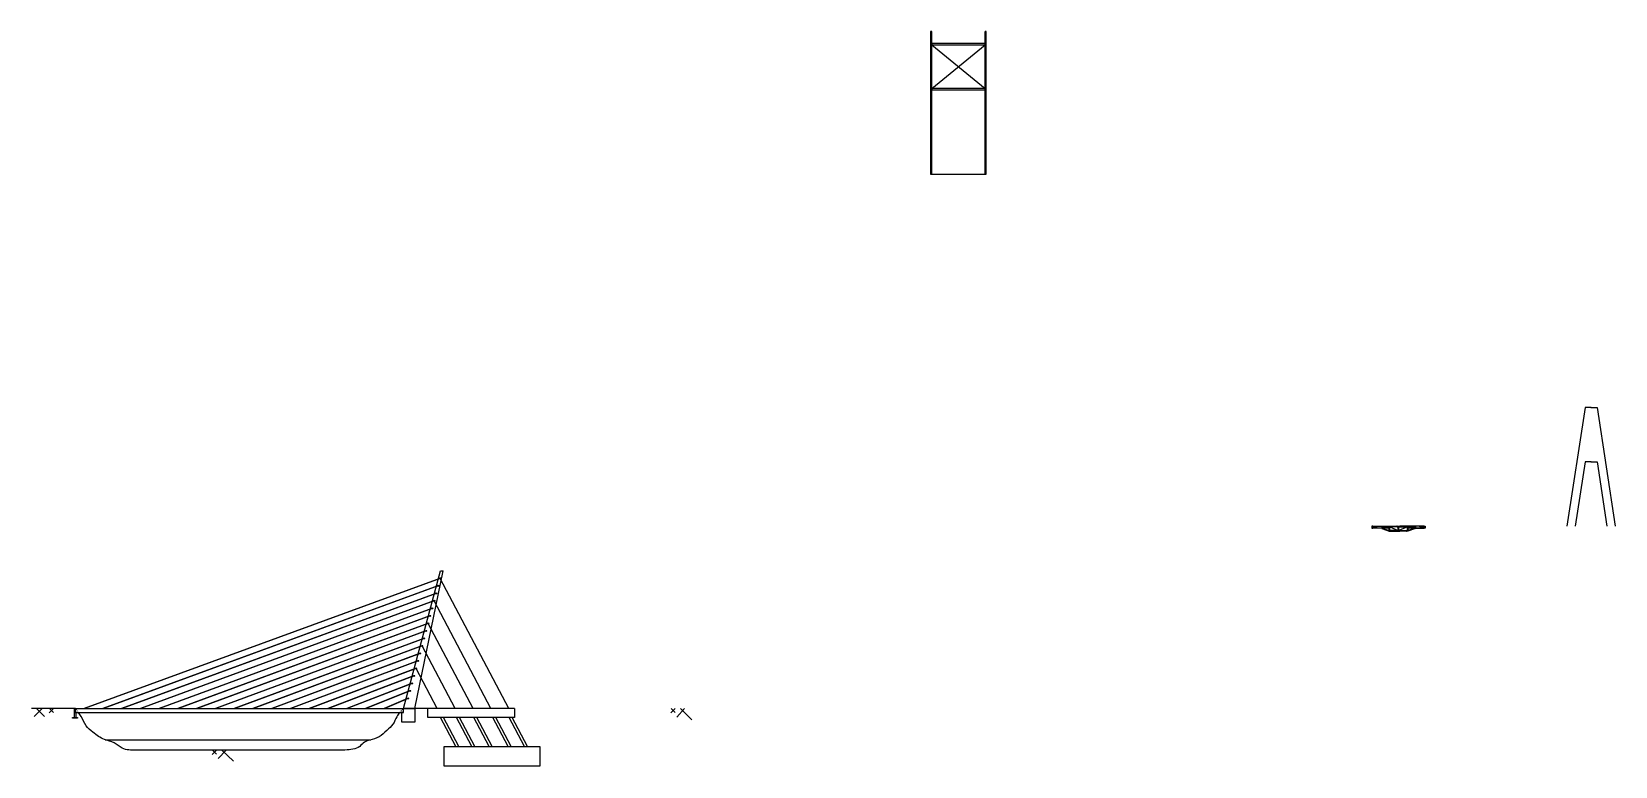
# Model space of a CAD drawing. Header units: feet. Extents: x 10 to 620286, y 10 to 604827.
# Drawn here: x 589899 to 620286, y 590730 to 604827 of the extents above; entities outside this region: 1.
import ezdxf

# ---------------------------------------------------------------- set-up
doc = ezdxf.new("R2010")
doc.units = ezdxf.units.FT
doc.header["$MEASUREMENT"] = 0
doc.linetypes.add('ACAD_ISO03W100', pattern=[30, 12, -18])
pattern_1 = [(45, (0, 0), (-0.088388347648, 0.088388347648), [])]
pattern_2 = [(45, (48, -1e-10), (-0.088388347648, 0.088388347648), [])]

msp = doc.modelspace()

# ---------------------------------------------------------------- hatches: boundary and pattern name
h = msp.add_hatch()
h.set_pattern_fill('ANSI31', color=256)
h.set_pattern_definition(pattern_1)
h.paths.add_polyline_path([(615952, 595326), (615947, 595326), (615947, 595261), (615952, 595261)])
h = msp.add_hatch()
h.set_pattern_fill('ANSI31', color=256)
h.set_pattern_definition(pattern_2)
h.paths.add_polyline_path([(616303, 595261), (616307, 595261), (616307, 595326), (616303, 595326)])
h = msp.add_hatch()
h.set_pattern_fill('ANSI31', color=256)
h.set_pattern_definition(pattern_1)
h.paths.add_polyline_path([(615971, 595250), (615971, 595244), (616122, 595244), (616122, 595250)])
h = msp.add_hatch()
h.set_pattern_fill('ANSI31', color=256)
h.set_pattern_definition(pattern_2)
h.paths.add_polyline_path([(616133, 595250), (616133, 595244), (616283, 595244), (616283, 595250)])

# ---------------------------------------------------------------- linework, layer by layer
for p, q in [((607172, 604827), (607148, 604827)), ((607148, 604827), (607148, 602091)), ((607172, 602091), (607172, 604827)), ((608192, 602091), (608192, 604827)), ((608216, 604827), (608192, 604827)), ((608216, 602091), (608216, 604827)), ((607172, 604609), (607172, 604585)), ((608192, 604599), (607172, 604599)), ((607172, 604599), (607172, 604575)), ((607172, 602091), (607172, 604587)), ((607172, 604575), (608192, 604575)), ((607172, 604575), (608192, 603735)), ((607172, 603736), (608192, 604575)), ((608192, 604598), (608192, 604610)), ((608192, 604598), (608192, 604610)), ((608192, 604587), (608192, 604599)), ((608192, 603735), (607172, 603736)), ((607172, 603736), (607172, 603712)), ((607172, 603712), (608192, 603712)), ((608192, 603723), (608192, 603735)), ((608192, 602091), (608192, 603723)), ((607148, 602091), (607172, 602091)), ((607172, 602091), (608192, 602091)), ((608192, 602091), (608216, 602091)), ((619705, 597618), (619357, 595338)), ((619825, 597618), (619705, 597618)), ((619818, 597618), (619938, 597618)), ((619938, 597618), (620286, 595338)), ((619705, 596571), (619517, 595338)), ((619825, 596571), (619705, 596571)), ((619818, 596571), (619938, 596571)), ((619938, 596571), (620126, 595338)), ((615635, 595338), (615617, 595338)), ((615617, 595338), (615617, 595302)), ((615635, 595338), (615617, 595338)), ((615617, 595302), (615635, 595302)), ((615635, 595338), (616103, 595338)), ((615635, 595338), (615803, 595338)), ((615635, 595338), (615693, 595338)), ((615635, 595338), (615659, 595338)), ((615803, 595291), (615635, 595302)), ((615947, 595302), (615635, 595302)), ((615659, 595338), (616091, 595338)), ((615803, 595338), (615803, 595291)), ((616103, 595326), (615803, 595326)), ((615803, 595298), (615947, 595252)), ((615803, 595291), (615947, 595244)), ((615947, 595244), (615947, 595338)), ((615958, 595326), (616122, 595255)), ((615958, 595261), (615958, 595326)), ((616091, 595326), (616091, 595338)), ((616103, 595338), (616095, 595338)), ((616103, 595338), (616103, 595338)), ((616103, 595338), (616115, 595338)), ((616103, 595326), (616115, 595326)), ((616115, 595338), (616139, 595338)), ((616115, 595338), (616115, 595326)), ((616115, 595326), (616139, 595326)), ((616115, 595326), (616139, 595326)), ((616122, 595244), (616122, 595326)), ((616127, 595326), (616127, 595244)), ((616127, 595326), (616127, 595244)), ((616297, 595326), (616133, 595255)), ((616133, 595244), (616133, 595326)), ((616139, 595338), (616151, 595338)), ((616139, 595326), (616139, 595338)), ((616139, 595326), (616151, 595326)), ((616619, 595338), (616151, 595338)), ((616151, 595338), (616160, 595338)), ((616151, 595338), (616151, 595338)), ((616151, 595326), (616451, 595326)), ((616163, 595326), (616163, 595338)), ((616595, 595338), (616163, 595338)), ((616297, 595261), (616297, 595326)), ((616307, 595244), (616307, 595338)), ((616619, 595302), (616307, 595302)), ((616451, 595298), (616307, 595252)), ((616451, 595291), (616307, 595244)), ((616619, 595338), (616451, 595338)), ((616451, 595338), (616451, 595291)), ((616451, 595291), (616619, 595302)), ((616619, 595338), (616562, 595338)), ((616571, 595338), (616589, 595338)), ((616619, 595338), (616595, 595338)), ((616619, 595338), (616637, 595338)), ((616637, 595302), (616619, 595302)), ((616637, 595338), (616637, 595302)), ((615947, 595244), (615947, 595261)), ((615947, 595261), (615958, 595261)), ((615947, 595244), (615947, 595245)), ((615947, 595244), (615971, 595244)), ((615958, 595261), (615971, 595255)), ((615971, 595244), (615971, 595255)), ((616091, 595244), (616103, 595244)), ((616103, 595244), (616103, 595244)), ((616103, 595244), (616115, 595244)), ((616103, 595244), (616151, 595244)), ((616151, 595244), (616151, 595244)), ((616163, 595244), (616151, 595244)), ((616297, 595261), (616283, 595255)), ((616283, 595244), (616283, 595255)), ((616307, 595244), (616283, 595244)), ((616307, 595261), (616297, 595261)), ((616307, 595244), (616307, 595261)), ((616307, 595244), (616307, 595245)), ((597035, 591840), (597744, 594483)), ((597251, 591839), (597796, 594483)), ((597744, 594483), (597796, 594483)), ((597730, 594337), (590905, 591840)), ((597740, 594337), (590915, 591840)), ((597691, 594193), (591265, 591840)), ((597702, 594193), (591275, 591840)), ((599054, 591840), (597740, 594337)), ((597653, 594049), (591625, 591840)), ((597663, 594049), (591635, 591840)), ((597614, 593905), (591985, 591840)), ((597625, 593905), (591995, 591840)), ((597576, 593761), (592345, 591840)), ((597586, 593761), (592355, 591840)), ((598711, 591839), (597625, 593905)), ((597537, 593617), (592705, 591840)), ((597547, 593617), (592715, 591840)), ((597499, 593473), (593065, 591840)), ((597509, 593473), (593075, 591840)), ((598368, 591839), (597509, 593473)), ((597460, 593329), (593425, 591840)), ((597470, 593329), (593435, 591840)), ((597421, 593185), (593785, 591840)), ((597432, 593185), (593795, 591840)), ((597383, 593041), (594145, 591840)), ((597393, 593041), (594155, 591840)), ((597344, 592897), (594505, 591840)), ((597354, 592897), (594515, 591840)), ((598025, 591839), (597393, 593041)), ((597306, 592753), (594865, 591840)), ((597316, 592753), (594875, 591840)), ((597267, 592609), (595225, 591840)), ((597277, 592609), (595235, 591840)), ((597682, 591839), (597277, 592609)), ((597228, 592465), (595585, 591840)), ((597239, 592465), (595595, 591840)), ((597190, 592321), (595945, 591840)), ((597200, 592321), (595955, 591840)), ((597151, 592177), (596305, 591840)), ((597162, 592177), (596315, 591840)), ((597113, 592033), (596665, 591840)), ((597123, 592033), (596675, 591840)), ((590735, 591840), (589899, 591840)), ((590101, 591840), (589950, 591688)), ((589991, 591840), (590144, 591686)), ((590317, 591840), (590233, 591755)), ((590239, 591840), (590317, 591761)), ((590733, 591840), (590715, 591840)), ((590735, 591840), (597035, 591840)), ((590735, 591840), (590735, 591762)), ((590735, 591762), (597035, 591762)), ((597035, 591762), (597000, 591762)), ((597000, 591760), (597000, 591753)), ((597035, 591762), (597035, 591840)), ((597251, 591840), (597251, 591840)), ((597500, 591667), (597500, 591840)), ((599161, 591667), (597500, 591667)), ((598036, 591110), (597743, 591667)), ((598096, 591110), (597803, 591667)), ((598342, 591110), (598049, 591667)), ((598402, 591110), (598109, 591667)), ((598677, 591110), (598384, 591667)), ((598737, 591110), (598444, 591667)), ((599040, 591110), (598748, 591667)), ((599100, 591110), (598807, 591667)), ((599355, 591110), (599063, 591667)), ((599415, 591110), (599122, 591667)), ((599161, 591839), (599161, 591667)), ((602246, 591839), (602162, 591754)), ((602168, 591839), (602246, 591760)), ((602427, 591839), (602277, 591676)), ((602349, 591839), (602568, 591624)), ((591309, 591240), (596409, 591240)), ((595911, 591042), (591905, 591042)), ((593448, 591042), (593364, 590957)), ((593370, 591042), (593448, 590963)), ((593629, 591042), (593480, 590879)), ((593551, 591042), (593770, 590826)), ((597812, 590730), (597812, 591110)), ((597812, 591110), (598036, 591110)), ((598036, 591110), (599647, 591110)), ((599647, 591110), (599647, 590730)), ((599647, 590730), (597812, 590730)), ((10, 10), (6310, 10))]:
    msp.add_line(p, q)
at = {"linetype": 'ACAD_ISO03W100'}
for p, q in [((590799, 591762), (590735, 591840)), ((597035, 591840), (596962, 591762))]:
    msp.add_line(p, q, dxfattribs=at)
for points in [[(615635, 595302), (615635, 595302), (615635, 595327), (615716, 595327), (615716, 595338)], [(616619, 595302), (616619, 595302), (616619, 595327), (616538, 595327), (616538, 595338)], [(590751, 591760), (590735, 591760), (590733, 591760), (590733, 591840), (590715, 591840), (590715, 591753), (590715, 591668), (590751, 591668), (590751, 591760)], [(597000, 591760), (597035, 591760), (597037, 591760), (597037, 591840), (597251, 591840), (597251, 591753), (597251, 591580), (597000, 591580), (597000, 591753)]]:
    msp.add_lwpolyline(points)
for points in [[(615947, 595326), (615947, 595261), (615952, 595261), (615952, 595326)], [(616307, 595326), (616307, 595261), (616303, 595261), (616303, 595326)], [(616122, 595255), (615971, 595255), (615971, 595250), (616122, 595250)], [(615971, 595244), (616122, 595244), (616122, 595250), (615971, 595250)], [(616133, 595255), (616283, 595255), (616283, 595250), (616133, 595250)], [(616283, 595244), (616133, 595244), (616133, 595250), (616283, 595250)], [(590685, 591668), (590715, 591668), (590751, 591668), (590781, 591668), (590781, 591656), (590685, 591656)]]:
    msp.add_lwpolyline(points, close=True)
for centre in [(597702, 594193), (597740, 594337), (597586, 593761), (597625, 593905), (597663, 594049), (597509, 593473), (597547, 593617), (597432, 593185), (597470, 593329), (597354, 592897), (597393, 593041), (597277, 592609), (597316, 592753), (597200, 592321), (597239, 592465), (597123, 592033), (597162, 592177)]:
    msp.add_circle(centre, 10.3)
for points, knots in [([(591905, 591042), (591810, 591040), (591650, 591037), (591489, 591203), (591269, 591235), (591096, 591365), (590926, 591505), (590872, 591658), (590816, 591739), (590799, 591762)], [0, 0, 0, 0, 272.704663, 455.496696, 651.684023, 915.042459, 1094.581623, 1299.571482, 1388.255896, 1388.255896, 1388.255896, 1388.255896]), ([(596962, 591762), (596941, 591737), (596889, 591668), (596844, 591526), (596704, 591416), (596576, 591279), (596412, 591243), (596276, 591202), (596162, 591057), (596015, 591048), (595911, 591042)], [123.830923, 123.830923, 123.830923, 123.830923, 239.334796, 428.287698, 624.943517, 849.393746, 1068.263972, 1197.028206, 1337.239885, 1677.520943, 1677.520943, 1677.520943, 1677.520943]), ([(599161, 591839), (597758, 591839), (597397, 591839), (597035, 591840), (597035, 591840), (597035, 591840), (597035, 591840)], [0, 0, 0, 0, 1, 1, 1, 1.210173, 1.210173, 1.210173, 1.210173])]:
    msp.add_open_spline(points, degree=3, knots=knots)
msp.add_point((590735, 591840))

doc.saveas('drawing.dxf')
